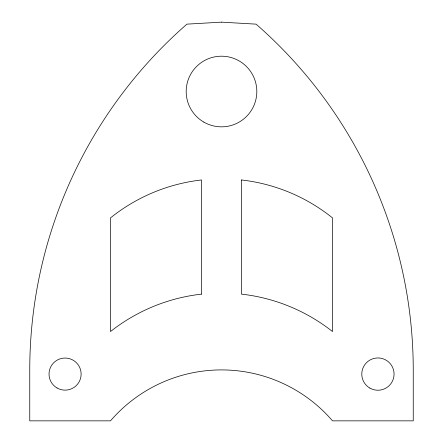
<?xml version="1.0" encoding="UTF-8"?>
<svg xmlns="http://www.w3.org/2000/svg" width="443" height="443" viewBox="0 0 443 443"><rect width="100%" height="100%" fill="white"/><g stroke="black" fill="none" stroke-linecap="round" stroke-linejoin="round"><path stroke-width="0.66" d="M241.452 179.958L241.413 294.119A179.16 179.16 0 0 1 332.51 331.547L332.51 217.901A177.239 177.239 0 0 0 241.452 179.958M221.5 22.15L186.924 24.143A458.926 458.926 0 0 0 29.759 369.911L29.759 420.85L110.49 420.85A146.434 146.434 0 0 1 332.51 420.85L413.241 420.85L413.241 369.911A458.926 458.926 0 0 0 256.076 24.143L221.5 22.15M201.587 294.119L201.548 179.958A177.239 177.239 0 0 0 110.49 217.901L110.49 331.547A179.16 179.16 0 0 1 201.587 294.119M57.053 387.99A16.048 16.048 0 0 0 81.13 374.091A16.048 16.048 0 0 0 57.053 360.192A16.048 16.048 0 0 0 57.053 387.99M369.85 388.074A16.147 16.147 0 0 0 394.071 374.091A16.147 16.147 0 0 0 369.85 360.109A16.147 16.147 0 0 0 369.85 388.074M203.841 122.107A35.324 35.324 0 0 0 256.824 91.518A35.324 35.324 0 0 0 203.841 60.929A35.324 35.324 0 0 0 203.841 122.107"/></g></svg>
